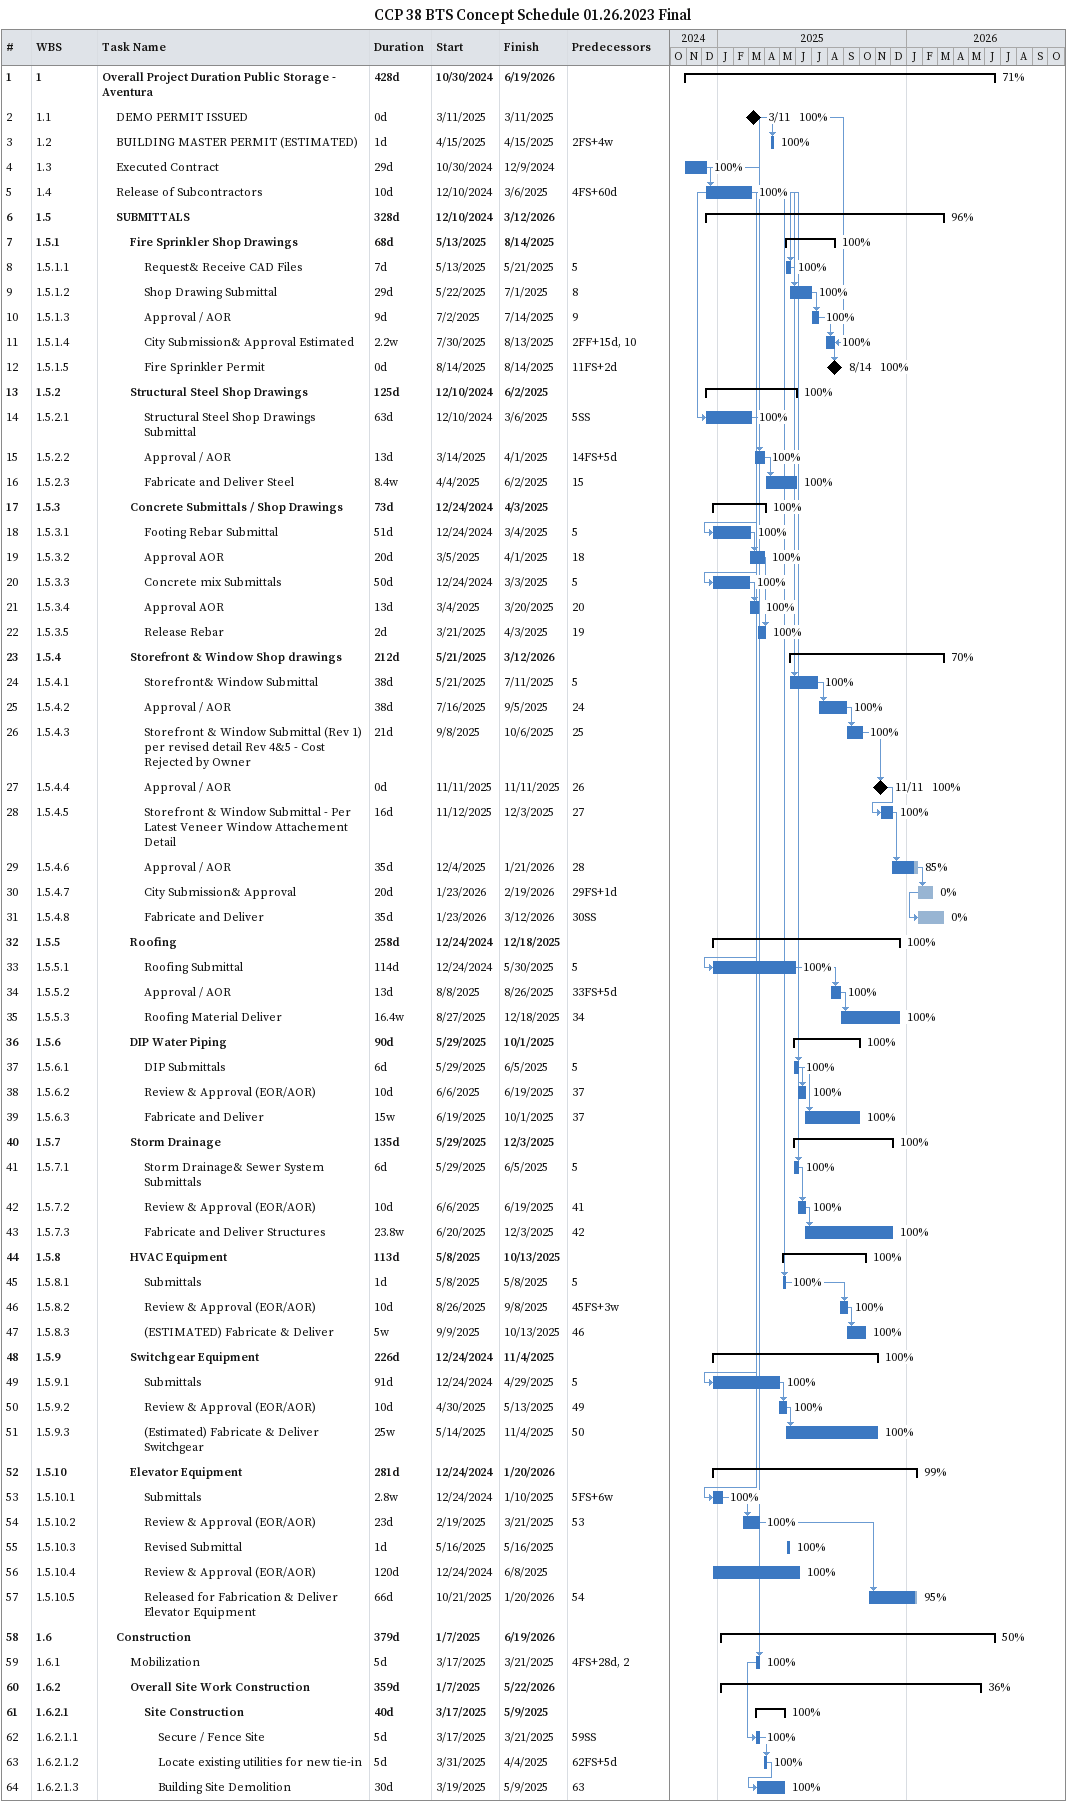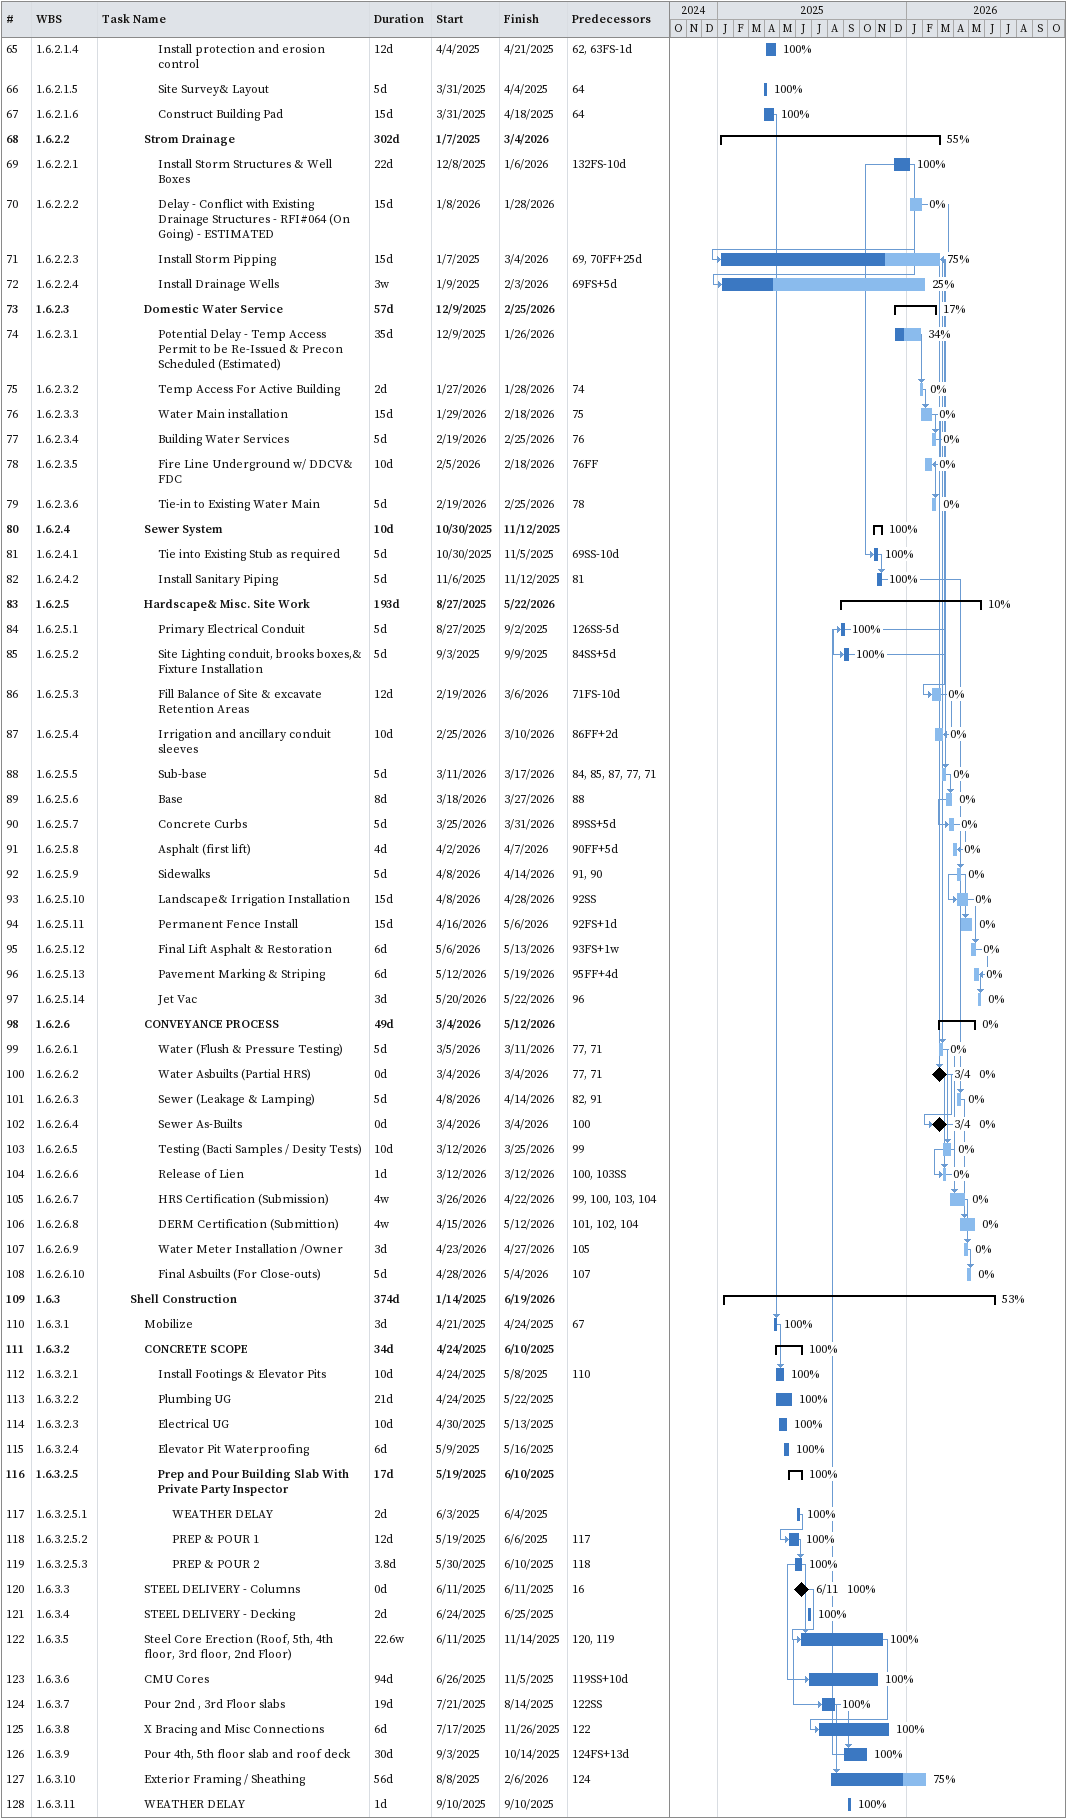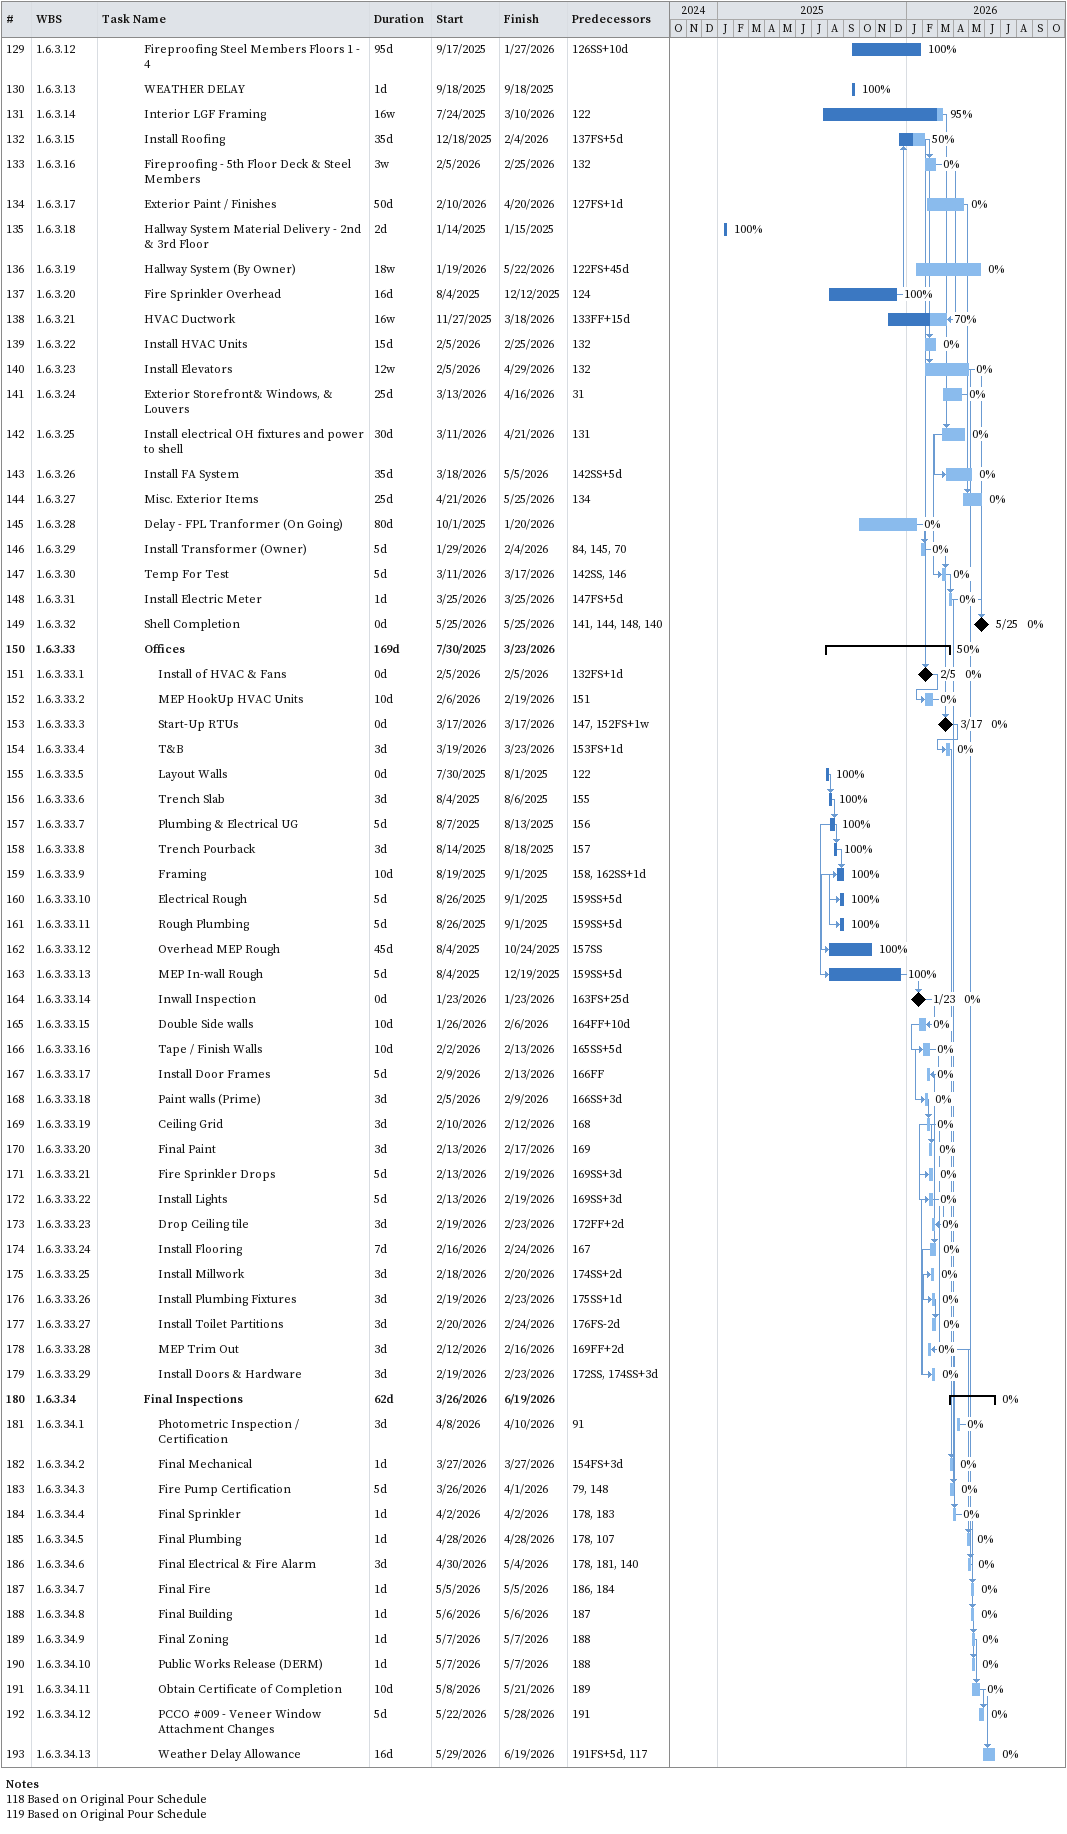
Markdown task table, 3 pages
CCP 38 BTS Concept Schedule 01.26.2023 Final

| ID | WBS | Task | Duration | Start | Finish | Predecessors | % complete |
|---|---|---|---|---|---|---|---|
| 1 | 1 | **Overall Project Duration Public Storage - Aventura** | 428d | 2024-10-30 | 2026-06-19 |  | 71 |
| 2 | 1.1 | DEMO PERMIT ISSUED | 0d | 2025-03-11 | 2025-03-11 |  | 100 |
| 3 | 1.2 | BUILDING MASTER PERMIT (ESTIMATED) | 1d | 2025-04-15 | 2025-04-15 | 2FS+4w | 100 |
| 4 | 1.3 | Executed Contract | 29d | 2024-10-30 | 2024-12-09 |  | 100 |
| 5 | 1.4 | Release of Subcontractors | 10d | 2024-12-10 | 2025-03-06 | 4FS+60d | 100 |
| 6 | 1.5 | **SUBMITTALS** | 328d | 2024-12-10 | 2026-03-12 |  | 96 |
| 7 | 1.5.1 | **Fire Sprinkler Shop Drawings** | 68d | 2025-05-13 | 2025-08-14 |  | 100 |
| 8 | 1.5.1.1 | Request& Receive CAD Files | 7d | 2025-05-13 | 2025-05-21 | 5 | 100 |
| 9 | 1.5.1.2 | Shop Drawing Submittal | 29d | 2025-05-22 | 2025-07-01 | 8 | 100 |
| 10 | 1.5.1.3 | Approval / AOR | 9d | 2025-07-02 | 2025-07-14 | 9 | 100 |
| 11 | 1.5.1.4 | City Submission& Approval Estimated | 2.2w | 2025-07-30 | 2025-08-13 | 2FF+15d, 10 | 100 |
| 12 | 1.5.1.5 | Fire Sprinkler Permit | 0d | 2025-08-14 | 2025-08-14 | 11FS+2d | 100 |
| 13 | 1.5.2 | **Structural Steel Shop Drawings** | 125d | 2024-12-10 | 2025-06-02 |  | 100 |
| 14 | 1.5.2.1 | Structural Steel Shop Drawings Submittal | 63d | 2024-12-10 | 2025-03-06 | 5SS | 100 |
| 15 | 1.5.2.2 | Approval / AOR | 13d | 2025-03-14 | 2025-04-01 | 14FS+5d | 100 |
| 16 | 1.5.2.3 | Fabricate and Deliver Steel | 8.4w | 2025-04-04 | 2025-06-02 | 15 | 100 |
| 17 | 1.5.3 | **Concrete Submittals / Shop Drawings** | 73d | 2024-12-24 | 2025-04-03 |  | 100 |
| 18 | 1.5.3.1 | Footing Rebar Submittal | 51d | 2024-12-24 | 2025-03-04 | 5 | 100 |
| 19 | 1.5.3.2 | Approval AOR | 20d | 2025-03-05 | 2025-04-01 | 18 | 100 |
| 20 | 1.5.3.3 | Concrete mix Submittals | 50d | 2024-12-24 | 2025-03-03 | 5 | 100 |
| 21 | 1.5.3.4 | Approval AOR | 13d | 2025-03-04 | 2025-03-20 | 20 | 100 |
| 22 | 1.5.3.5 | Release Rebar | 2d | 2025-03-21 | 2025-04-03 | 19 | 100 |
| 23 | 1.5.4 | **Storefront & Window Shop drawings** | 212d | 2025-05-21 | 2026-03-12 |  | 70 |
| 24 | 1.5.4.1 | Storefront& Window Submittal | 38d | 2025-05-21 | 2025-07-11 | 5 | 100 |
| 25 | 1.5.4.2 | Approval / AOR | 38d | 2025-07-16 | 2025-09-05 | 24 | 100 |
| 26 | 1.5.4.3 | Storefront & Window Submittal (Rev 1) per revised detail Rev 4&5 - Cost Rejected by Owner | 21d | 2025-09-08 | 2025-10-06 | 25 | 100 |
| 27 | 1.5.4.4 | Approval / AOR | 0d | 2025-11-11 | 2025-11-11 | 26 | 100 |
| 28 | 1.5.4.5 | Storefront & Window Submittal - Per Latest Veneer Window Attachement Detail | 16d | 2025-11-12 | 2025-12-03 | 27 | 100 |
| 29 | 1.5.4.6 | Approval / AOR | 35d | 2025-12-04 | 2026-01-21 | 28 | 85 |
| 30 | 1.5.4.7 | City Submission& Approval | 20d | 2026-01-23 | 2026-02-19 | 29FS+1d | 0 |
| 31 | 1.5.4.8 | Fabricate and Deliver | 35d | 2026-01-23 | 2026-03-12 | 30SS | 0 |
| 32 | 1.5.5 | **Roofing** | 258d | 2024-12-24 | 2025-12-18 |  | 100 |
| 33 | 1.5.5.1 | Roofing Submittal | 114d | 2024-12-24 | 2025-05-30 | 5 | 100 |
| 34 | 1.5.5.2 | Approval / AOR | 13d | 2025-08-08 | 2025-08-26 | 33FS+5d | 100 |
| 35 | 1.5.5.3 | Roofing Material Deliver | 16.4w | 2025-08-27 | 2025-12-18 | 34 | 100 |
| 36 | 1.5.6 | **DIP Water Piping** | 90d | 2025-05-29 | 2025-10-01 |  | 100 |
| 37 | 1.5.6.1 | DIP Submittals | 6d | 2025-05-29 | 2025-06-05 | 5 | 100 |
| 38 | 1.5.6.2 | Review & Approval (EOR/AOR) | 10d | 2025-06-06 | 2025-06-19 | 37 | 100 |
| 39 | 1.5.6.3 | Fabricate and Deliver | 15w | 2025-06-19 | 2025-10-01 | 37 | 100 |
| 40 | 1.5.7 | **Storm Drainage** | 135d | 2025-05-29 | 2025-12-03 |  | 100 |
| 41 | 1.5.7.1 | Storm Drainage& Sewer System Submittals | 6d | 2025-05-29 | 2025-06-05 | 5 | 100 |
| 42 | 1.5.7.2 | Review & Approval (EOR/AOR) | 10d | 2025-06-06 | 2025-06-19 | 41 | 100 |
| 43 | 1.5.7.3 | Fabricate and Deliver Structures | 23.8w | 2025-06-20 | 2025-12-03 | 42 | 100 |
| 44 | 1.5.8 | **HVAC Equipment** | 113d | 2025-05-08 | 2025-10-13 |  | 100 |
| 45 | 1.5.8.1 | Submittals | 1d | 2025-05-08 | 2025-05-08 | 5 | 100 |
| 46 | 1.5.8.2 | Review & Approval (EOR/AOR) | 10d | 2025-08-26 | 2025-09-08 | 45FS+3w | 100 |
| 47 | 1.5.8.3 | (ESTIMATED) Fabricate & Deliver | 5w | 2025-09-09 | 2025-10-13 | 46 | 100 |
| 48 | 1.5.9 | **Switchgear Equipment** | 226d | 2024-12-24 | 2025-11-04 |  | 100 |
| 49 | 1.5.9.1 | Submittals | 91d | 2024-12-24 | 2025-04-29 | 5 | 100 |
| 50 | 1.5.9.2 | Review & Approval (EOR/AOR) | 10d | 2025-04-30 | 2025-05-13 | 49 | 100 |
| 51 | 1.5.9.3 | (Estimated) Fabricate & Deliver Switchgear | 25w | 2025-05-14 | 2025-11-04 | 50 | 100 |
| 52 | 1.5.10 | **Elevator Equipment** | 281d | 2024-12-24 | 2026-01-20 |  | 99 |
| 53 | 1.5.10.1 | Submittals | 2.8w | 2024-12-24 | 2025-01-10 | 5FS+6w | 100 |
| 54 | 1.5.10.2 | Review & Approval (EOR/AOR) | 23d | 2025-02-19 | 2025-03-21 | 53 | 100 |
| 55 | 1.5.10.3 | Revised Submittal | 1d | 2025-05-16 | 2025-05-16 |  | 100 |
| 56 | 1.5.10.4 | Review & Approval (EOR/AOR) | 120d | 2024-12-24 | 2025-06-08 |  | 100 |
| 57 | 1.5.10.5 | Released for Fabrication & Deliver Elevator Equipment | 66d | 2025-10-21 | 2026-01-20 | 54 | 95 |
| 58 | 1.6 | **Construction** | 379d | 2025-01-07 | 2026-06-19 |  | 50 |
| 59 | 1.6.1 | Mobilization | 5d | 2025-03-17 | 2025-03-21 | 4FS+28d, 2 | 100 |
| 60 | 1.6.2 | **Overall Site Work Construction** | 359d | 2025-01-07 | 2026-05-22 |  | 36 |
| 61 | 1.6.2.1 | **Site Construction** | 40d | 2025-03-17 | 2025-05-09 |  | 100 |
| 62 | 1.6.2.1.1 | Secure / Fence Site | 5d | 2025-03-17 | 2025-03-21 | 59SS | 100 |
| 63 | 1.6.2.1.2 | Locate existing utilities for new tie-in | 5d | 2025-03-31 | 2025-04-04 | 62FS+5d | 100 |
| 64 | 1.6.2.1.3 | Building Site Demolition | 30d | 2025-03-19 | 2025-05-09 | 63 | 100 |
| 65 | 1.6.2.1.4 | Install protection and erosion control | 12d | 2025-04-04 | 2025-04-21 | 62, 63FS-1d | 100 |
| 66 | 1.6.2.1.5 | Site Survey& Layout | 5d | 2025-03-31 | 2025-04-04 | 64 | 100 |
| 67 | 1.6.2.1.6 | Construct Building Pad | 15d | 2025-03-31 | 2025-04-18 | 64 | 100 |
| 68 | 1.6.2.2 | **Strom Drainage** | 302d | 2025-01-07 | 2026-03-04 |  | 55 |
| 69 | 1.6.2.2.1 | Install Storm Structures & Well Boxes | 22d | 2025-12-08 | 2026-01-06 | 132FS-10d | 100 |
| 70 | 1.6.2.2.2 | Delay - Conflict with Existing Drainage Structures - RFI#064 (On Going) - ESTIMATED | 15d | 2026-01-08 | 2026-01-28 |  | 0 |
| 71 | 1.6.2.2.3 | Install Storm Pipping | 15d | 2025-01-07 | 2026-03-04 | 69, 70FF+25d | 75 |
| 72 | 1.6.2.2.4 | Install Drainage Wells | 3w | 2025-01-09 | 2026-02-03 | 69FS+5d | 25 |
| 73 | 1.6.2.3 | **Domestic Water Service** | 57d | 2025-12-09 | 2026-02-25 |  | 17 |
| 74 | 1.6.2.3.1 | Potential Delay - Temp Access Permit to be Re-Issued & Precon Scheduled (Estimated) | 35d | 2025-12-09 | 2026-01-26 |  | 34 |
| 75 | 1.6.2.3.2 | Temp Access For Active Building | 2d | 2026-01-27 | 2026-01-28 | 74 | 0 |
| 76 | 1.6.2.3.3 | Water Main installation | 15d | 2026-01-29 | 2026-02-18 | 75 | 0 |
| 77 | 1.6.2.3.4 | Building Water Services | 5d | 2026-02-19 | 2026-02-25 | 76 | 0 |
| 78 | 1.6.2.3.5 | Fire Line Underground w/ DDCV& FDC | 10d | 2026-02-05 | 2026-02-18 | 76FF | 0 |
| 79 | 1.6.2.3.6 | Tie-in to Existing Water Main | 5d | 2026-02-19 | 2026-02-25 | 78 | 0 |
| 80 | 1.6.2.4 | **Sewer System** | 10d | 2025-10-30 | 2025-11-12 |  | 100 |
| 81 | 1.6.2.4.1 | Tie into Existing Stub as required | 5d | 2025-10-30 | 2025-11-05 | 69SS-10d | 100 |
| 82 | 1.6.2.4.2 | Install Sanitary Piping | 5d | 2025-11-06 | 2025-11-12 | 81 | 100 |
| 83 | 1.6.2.5 | **Hardscape& Misc. Site Work** | 193d | 2025-08-27 | 2026-05-22 |  | 10 |
| 84 | 1.6.2.5.1 | Primary Electrical Conduit | 5d | 2025-08-27 | 2025-09-02 | 126SS-5d | 100 |
| 85 | 1.6.2.5.2 | Site Lighting conduit, brooks boxes,& Fixture Installation | 5d | 2025-09-03 | 2025-09-09 | 84SS+5d | 100 |
| 86 | 1.6.2.5.3 | Fill Balance of Site & excavate Retention Areas | 12d | 2026-02-19 | 2026-03-06 | 71FS-10d | 0 |
| 87 | 1.6.2.5.4 | Irrigation and ancillary conduit sleeves | 10d | 2026-02-25 | 2026-03-10 | 86FF+2d | 0 |
| 88 | 1.6.2.5.5 | Sub-base | 5d | 2026-03-11 | 2026-03-17 | 84, 85, 87, 77, 71 | 0 |
| 89 | 1.6.2.5.6 | Base | 8d | 2026-03-18 | 2026-03-27 | 88 | 0 |
| 90 | 1.6.2.5.7 | Concrete Curbs | 5d | 2026-03-25 | 2026-03-31 | 89SS+5d | 0 |
| 91 | 1.6.2.5.8 | Asphalt (first lift) | 4d | 2026-04-02 | 2026-04-07 | 90FF+5d | 0 |
| 92 | 1.6.2.5.9 | Sidewalks | 5d | 2026-04-08 | 2026-04-14 | 91, 90 | 0 |
| 93 | 1.6.2.5.10 | Landscape& Irrigation Installation | 15d | 2026-04-08 | 2026-04-28 | 92SS | 0 |
| 94 | 1.6.2.5.11 | Permanent Fence Install | 15d | 2026-04-16 | 2026-05-06 | 92FS+1d | 0 |
| 95 | 1.6.2.5.12 | Final Lift Asphalt & Restoration | 6d | 2026-05-06 | 2026-05-13 | 93FS+1w | 0 |
| 96 | 1.6.2.5.13 | Pavement Marking & Striping | 6d | 2026-05-12 | 2026-05-19 | 95FF+4d | 0 |
| 97 | 1.6.2.5.14 | Jet Vac | 3d | 2026-05-20 | 2026-05-22 | 96 | 0 |
| 98 | 1.6.2.6 | **CONVEYANCE PROCESS** | 49d | 2026-03-04 | 2026-05-12 |  | 0 |
| 99 | 1.6.2.6.1 | Water (Flush & Pressure Testing) | 5d | 2026-03-05 | 2026-03-11 | 77, 71 | 0 |
| 100 | 1.6.2.6.2 | Water Asbuilts (Partial HRS) | 0d | 2026-03-04 | 2026-03-04 | 77, 71 | 0 |
| 101 | 1.6.2.6.3 | Sewer (Leakage & Lamping) | 5d | 2026-04-08 | 2026-04-14 | 82, 91 | 0 |
| 102 | 1.6.2.6.4 | Sewer As-Builts | 0d | 2026-03-04 | 2026-03-04 | 100 | 0 |
| 103 | 1.6.2.6.5 | Testing (Bacti Samples / Desity Tests) | 10d | 2026-03-12 | 2026-03-25 | 99 | 0 |
| 104 | 1.6.2.6.6 | Release of Lien | 1d | 2026-03-12 | 2026-03-12 | 100, 103SS | 0 |
| 105 | 1.6.2.6.7 | HRS Certification (Submission) | 4w | 2026-03-26 | 2026-04-22 | 99, 100, 103, 104 | 0 |
| 106 | 1.6.2.6.8 | DERM Certification (Submittion) | 4w | 2026-04-15 | 2026-05-12 | 101, 102, 104 | 0 |
| 107 | 1.6.2.6.9 | Water Meter Installation /Owner | 3d | 2026-04-23 | 2026-04-27 | 105 | 0 |
| 108 | 1.6.2.6.10 | Final Asbuilts (For Close-outs) | 5d | 2026-04-28 | 2026-05-04 | 107 | 0 |
| 109 | 1.6.3 | **Shell Construction** | 374d | 2025-01-14 | 2026-06-19 |  | 53 |
| 110 | 1.6.3.1 | Mobilize | 3d | 2025-04-21 | 2025-04-24 | 67 | 100 |
| 111 | 1.6.3.2 | **CONCRETE SCOPE** | 34d | 2025-04-24 | 2025-06-10 |  | 100 |
| 112 | 1.6.3.2.1 | Install Footings & Elevator Pits | 10d | 2025-04-24 | 2025-05-08 | 110 | 100 |
| 113 | 1.6.3.2.2 | Plumbing UG | 21d | 2025-04-24 | 2025-05-22 |  | 100 |
| 114 | 1.6.3.2.3 | Electrical UG | 10d | 2025-04-30 | 2025-05-13 |  | 100 |
| 115 | 1.6.3.2.4 | Elevator Pit Waterproofing | 6d | 2025-05-09 | 2025-05-16 |  | 100 |
| 116 | 1.6.3.2.5 | **Prep and Pour Building Slab With Private Party Inspector** | 17d | 2025-05-19 | 2025-06-10 |  | 100 |
| 117 | 1.6.3.2.5.1 | WEATHER DELAY | 2d | 2025-06-03 | 2025-06-04 |  | 100 |
| 118 | 1.6.3.2.5.2 | PREP & POUR 1 | 12d | 2025-05-19 | 2025-06-06 | 117 | 100 |
| 119 | 1.6.3.2.5.3 | PREP & POUR 2 | 3.8d | 2025-05-30 | 2025-06-10 | 118 | 100 |
| 120 | 1.6.3.3 | STEEL DELIVERY - Columns | 0d | 2025-06-11 | 2025-06-11 | 16 | 100 |
| 121 | 1.6.3.4 | STEEL DELIVERY - Decking | 2d | 2025-06-24 | 2025-06-25 |  | 100 |
| 122 | 1.6.3.5 | Steel Core Erection (Roof, 5th, 4th floor, 3rd floor, 2nd Floor) | 22.6w | 2025-06-11 | 2025-11-14 | 120, 119 | 100 |
| 123 | 1.6.3.6 | CMU Cores | 94d | 2025-06-26 | 2025-11-05 | 119SS+10d | 100 |
| 124 | 1.6.3.7 | Pour 2nd , 3rd Floor slabs | 19d | 2025-07-21 | 2025-08-14 | 122SS | 100 |
| 125 | 1.6.3.8 | X Bracing and Misc Connections | 6d | 2025-07-17 | 2025-11-26 | 122 | 100 |
| 126 | 1.6.3.9 | Pour 4th, 5th floor slab and roof deck | 30d | 2025-09-03 | 2025-10-14 | 124FS+13d | 100 |
| 127 | 1.6.3.10 | Exterior Framing / Sheathing | 56d | 2025-08-08 | 2026-02-06 | 124 | 75 |
| 128 | 1.6.3.11 | WEATHER DELAY | 1d | 2025-09-10 | 2025-09-10 |  | 100 |
| 129 | 1.6.3.12 | Fireproofing Steel Members Floors 1 - 4 | 95d | 2025-09-17 | 2026-01-27 | 126SS+10d | 100 |
| 130 | 1.6.3.13 | WEATHER DELAY | 1d | 2025-09-18 | 2025-09-18 |  | 100 |
| 131 | 1.6.3.14 | Interior LGF Framing | 16w | 2025-07-24 | 2026-03-10 | 122 | 95 |
| 132 | 1.6.3.15 | Install Roofing | 35d | 2025-12-18 | 2026-02-04 | 137FS+5d | 50 |
| 133 | 1.6.3.16 | Fireproofing - 5th Floor Deck & Steel Members | 3w | 2026-02-05 | 2026-02-25 | 132 | 0 |
| 134 | 1.6.3.17 | Exterior Paint / Finishes | 50d | 2026-02-10 | 2026-04-20 | 127FS+1d | 0 |
| 135 | 1.6.3.18 | Hallway System Material Delivery - 2nd & 3rd Floor | 2d | 2025-01-14 | 2025-01-15 |  | 100 |
| 136 | 1.6.3.19 | Hallway System (By Owner) | 18w | 2026-01-19 | 2026-05-22 | 122FS+45d | 0 |
| 137 | 1.6.3.20 | Fire Sprinkler Overhead | 16d | 2025-08-04 | 2025-12-12 | 124 | 100 |
| 138 | 1.6.3.21 | HVAC Ductwork | 16w | 2025-11-27 | 2026-03-18 | 133FF+15d | 70 |
| 139 | 1.6.3.22 | Install HVAC Units | 15d | 2026-02-05 | 2026-02-25 | 132 | 0 |
| 140 | 1.6.3.23 | Install Elevators | 12w | 2026-02-05 | 2026-04-29 | 132 | 0 |
| 141 | 1.6.3.24 | Exterior Storefront& Windows, & Louvers | 25d | 2026-03-13 | 2026-04-16 | 31 | 0 |
| 142 | 1.6.3.25 | Install electrical OH fixtures and power to shell | 30d | 2026-03-11 | 2026-04-21 | 131 | 0 |
| 143 | 1.6.3.26 | Install FA System | 35d | 2026-03-18 | 2026-05-05 | 142SS+5d | 0 |
| 144 | 1.6.3.27 | Misc. Exterior Items | 25d | 2026-04-21 | 2026-05-25 | 134 | 0 |
| 145 | 1.6.3.28 | Delay - FPL Tranformer (On Going) | 80d | 2025-10-01 | 2026-01-20 |  | 0 |
| 146 | 1.6.3.29 | Install Transformer (Owner) | 5d | 2026-01-29 | 2026-02-04 | 84, 145, 70 | 0 |
| 147 | 1.6.3.30 | Temp For Test | 5d | 2026-03-11 | 2026-03-17 | 142SS, 146 | 0 |
| 148 | 1.6.3.31 | Install Electric Meter | 1d | 2026-03-25 | 2026-03-25 | 147FS+5d | 0 |
| 149 | 1.6.3.32 | Shell Completion | 0d | 2026-05-25 | 2026-05-25 | 141, 144, 148, 140 | 0 |
| 150 | 1.6.3.33 | **Offices** | 169d | 2025-07-30 | 2026-03-23 |  | 50 |
| 151 | 1.6.3.33.1 | Install of HVAC & Fans | 0d | 2026-02-05 | 2026-02-05 | 132FS+1d | 0 |
| 152 | 1.6.3.33.2 | MEP HookUp HVAC Units | 10d | 2026-02-06 | 2026-02-19 | 151 | 0 |
| 153 | 1.6.3.33.3 | Start-Up RTUs | 0d | 2026-03-17 | 2026-03-17 | 147, 152FS+1w | 0 |
| 154 | 1.6.3.33.4 | T&B | 3d | 2026-03-19 | 2026-03-23 | 153FS+1d | 0 |
| 155 | 1.6.3.33.5 | Layout Walls | 0d | 2025-07-30 | 2025-08-01 | 122 | 100 |
| 156 | 1.6.3.33.6 | Trench Slab | 3d | 2025-08-04 | 2025-08-06 | 155 | 100 |
| 157 | 1.6.3.33.7 | Plumbing & Electrical UG | 5d | 2025-08-07 | 2025-08-13 | 156 | 100 |
| 158 | 1.6.3.33.8 | Trench Pourback | 3d | 2025-08-14 | 2025-08-18 | 157 | 100 |
| 159 | 1.6.3.33.9 | Framing | 10d | 2025-08-19 | 2025-09-01 | 158, 162SS+1d | 100 |
| 160 | 1.6.3.33.10 | Electrical Rough | 5d | 2025-08-26 | 2025-09-01 | 159SS+5d | 100 |
| 161 | 1.6.3.33.11 | Rough Plumbing | 5d | 2025-08-26 | 2025-09-01 | 159SS+5d | 100 |
| 162 | 1.6.3.33.12 | Overhead MEP Rough | 45d | 2025-08-04 | 2025-10-24 | 157SS | 100 |
| 163 | 1.6.3.33.13 | MEP In-wall Rough | 5d | 2025-08-04 | 2025-12-19 | 159SS+5d | 100 |
| 164 | 1.6.3.33.14 | Inwall Inspection | 0d | 2026-01-23 | 2026-01-23 | 163FS+25d | 0 |
| 165 | 1.6.3.33.15 | Double Side walls | 10d | 2026-01-26 | 2026-02-06 | 164FF+10d | 0 |
| 166 | 1.6.3.33.16 | Tape / Finish Walls | 10d | 2026-02-02 | 2026-02-13 | 165SS+5d | 0 |
| 167 | 1.6.3.33.17 | Install Door Frames | 5d | 2026-02-09 | 2026-02-13 | 166FF | 0 |
| 168 | 1.6.3.33.18 | Paint walls (Prime) | 3d | 2026-02-05 | 2026-02-09 | 166SS+3d | 0 |
| 169 | 1.6.3.33.19 | Ceiling Grid | 3d | 2026-02-10 | 2026-02-12 | 168 | 0 |
| 170 | 1.6.3.33.20 | Final Paint | 3d | 2026-02-13 | 2026-02-17 | 169 | 0 |
| 171 | 1.6.3.33.21 | Fire Sprinkler Drops | 5d | 2026-02-13 | 2026-02-19 | 169SS+3d | 0 |
| 172 | 1.6.3.33.22 | Install Lights | 5d | 2026-02-13 | 2026-02-19 | 169SS+3d | 0 |
| 173 | 1.6.3.33.23 | Drop Ceiling tile | 3d | 2026-02-19 | 2026-02-23 | 172FF+2d | 0 |
| 174 | 1.6.3.33.24 | Install Flooring | 7d | 2026-02-16 | 2026-02-24 | 167 | 0 |
| 175 | 1.6.3.33.25 | Install Millwork | 3d | 2026-02-18 | 2026-02-20 | 174SS+2d | 0 |
| 176 | 1.6.3.33.26 | Install Plumbing Fixtures | 3d | 2026-02-19 | 2026-02-23 | 175SS+1d | 0 |
| 177 | 1.6.3.33.27 | Install Toilet Partitions | 3d | 2026-02-20 | 2026-02-24 | 176FS-2d | 0 |
| 178 | 1.6.3.33.28 | MEP Trim Out | 3d | 2026-02-12 | 2026-02-16 | 169FF+2d | 0 |
| 179 | 1.6.3.33.29 | Install Doors & Hardware | 3d | 2026-02-19 | 2026-02-23 | 172SS, 174SS+3d | 0 |
| 180 | 1.6.3.34 | **Final Inspections** | 62d | 2026-03-26 | 2026-06-19 |  | 0 |
| 181 | 1.6.3.34.1 | Photometric Inspection / Certification | 3d | 2026-04-08 | 2026-04-10 | 91 | 0 |
| 182 | 1.6.3.34.2 | Final Mechanical | 1d | 2026-03-27 | 2026-03-27 | 154FS+3d | 0 |
| 183 | 1.6.3.34.3 | Fire Pump Certification | 5d | 2026-03-26 | 2026-04-01 | 79, 148 | 0 |
| 184 | 1.6.3.34.4 | Final Sprinkler | 1d | 2026-04-02 | 2026-04-02 | 178, 183 | 0 |
| 185 | 1.6.3.34.5 | Final Plumbing | 1d | 2026-04-28 | 2026-04-28 | 178, 107 | 0 |
| 186 | 1.6.3.34.6 | Final Electrical & Fire Alarm | 3d | 2026-04-30 | 2026-05-04 | 178, 181, 140 | 0 |
| 187 | 1.6.3.34.7 | Final Fire | 1d | 2026-05-05 | 2026-05-05 | 186, 184 | 0 |
| 188 | 1.6.3.34.8 | Final Building | 1d | 2026-05-06 | 2026-05-06 | 187 | 0 |
| 189 | 1.6.3.34.9 | Final Zoning | 1d | 2026-05-07 | 2026-05-07 | 188 | 0 |
| 190 | 1.6.3.34.10 | Public Works Release (DERM) | 1d | 2026-05-07 | 2026-05-07 | 188 | 0 |
| 191 | 1.6.3.34.11 | Obtain Certificate of Completion | 10d | 2026-05-08 | 2026-05-21 | 189 | 0 |
| 192 | 1.6.3.34.12 | PCCO #009 - Veneer Window Attachment Changes | 5d | 2026-05-22 | 2026-05-28 | 191 | 0 |
| 193 | 1.6.3.34.13 | Weather Delay Allowance | 16d | 2026-05-29 | 2026-06-19 | 191FS+5d, 117 | 0 |

Notes
- 118: Based on Original Pour Schedule
- 119: Based on Original Pour Schedule
